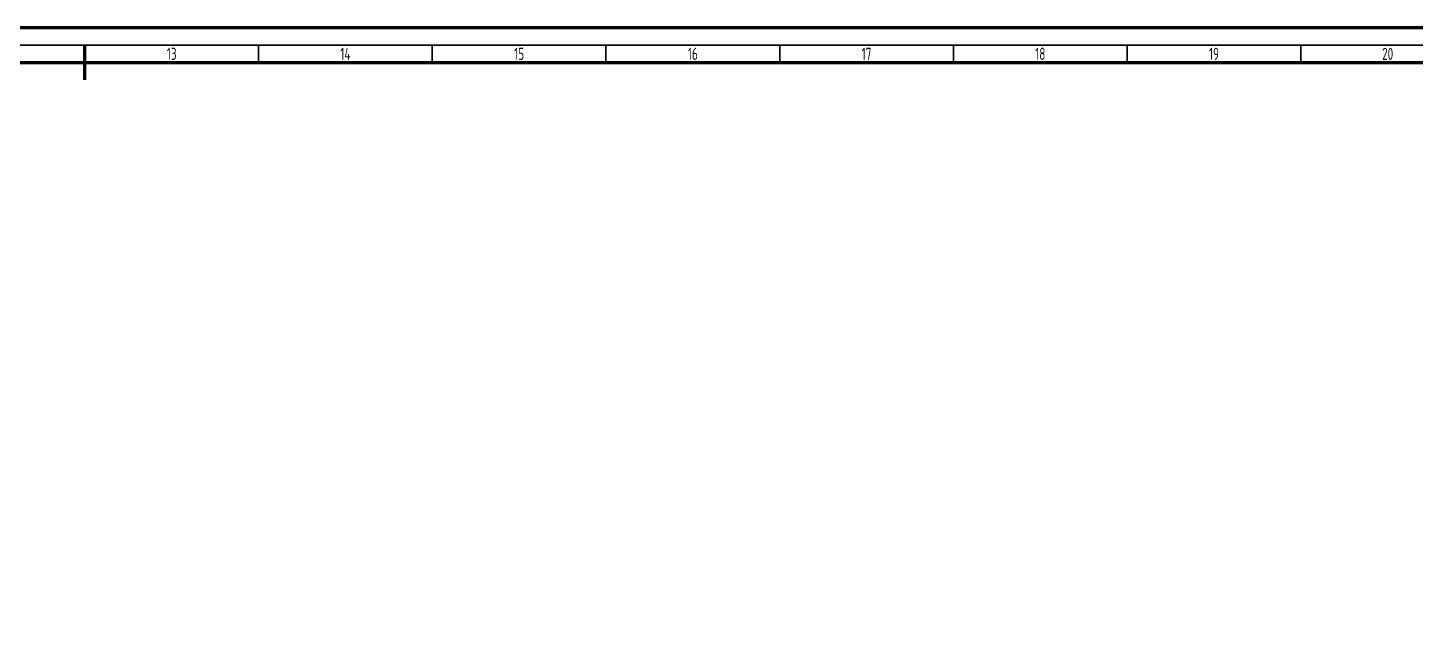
# Model space of a CAD drawing. Header units: millimetres. Extents: x -253 to 12701, y 1223 to 2077.
# Drawn here: x 3542.3 to 3941.7, y 1889.9 to 2066.1 of the extents above; entities that cross this region are included whole.
import ezdxf

# ---------------------------------------------------------------- set-up
doc = ezdxf.new("R2010")
doc.units = ezdxf.units.MM
for name, color, linetype, lineweight in [('Chu', 241, 'Continuous', 35), ('Net 0.35', 20, 'Continuous', 35), ('Net 0.7', 7, 'Continuous', 70)]:
    doc.layers.add(name, color=color, linetype=linetype, lineweight=lineweight)
doc.styles.add('SLDTEXTSTYLE1', font='TXT', dxfattribs={"width": 0.7})

msp = doc.modelspace()

# ---------------------------------------------------------------- linework, layer by layer
at = {"layer": 'Net 0.35', "linetype": 'Continuous', "lineweight": 35}
for p, q in [((2974.28, 2061.13), (4143.28, 2061.13)), ((3608.78, 2061.13), (3608.78, 2056.13)), ((3658.78, 2061.13), (3658.78, 2056.13)), ((3708.78, 2061.13), (3708.78, 2056.13)), ((3758.78, 2061.13), (3758.78, 2056.13)), ((3808.78, 2061.13), (3808.78, 2056.13)), ((3858.78, 2061.13), (3858.78, 2056.13)), ((3908.78, 2061.13), (3908.78, 2056.13))]:
    msp.add_line(p, q, dxfattribs=at)
at = {"layer": 'Net 0.7', "linetype": 'Continuous', "lineweight": 70}
for p, q in [((3558.78, 2051.13), (3558.78, 2061.13)), ((2979.28, 2056.13), (4138.28, 2056.13))]:
    msp.add_line(p, q, dxfattribs=at)
at = {"layer": 'Net 0.7'}
msp.add_lwpolyline([(2959.28, 1225.13), (4148.28, 1225.13), (4148.28, 2066.13), (2959.28, 2066.13)], close=True, dxfattribs=at)

# ---------------------------------------------------------------- texts
at = {"layer": 'Chu', "char_height": 3.5, "attachment_point": 5, "style": 'SLDTEXTSTYLE1'}
for s, insert in [('{\\fTCVN 7284|b0|i0|c0|p34;13}', (3583.78, 2058.63)), ('{\\fTCVN 7284|b0|i0|c0|p34;14}', (3633.78, 2058.63)), ('{\\fTCVN 7284|b0|i0|c0|p34;15}', (3683.78, 2058.63)), ('{\\fTCVN 7284|b0|i0|c0|p34;16}', (3733.78, 2058.63)), ('{\\fTCVN 7284|b0|i0|c0|p34;17}', (3783.78, 2058.63)), ('{\\fTCVN 7284|b0|i0|c0|p34;18}', (3833.78, 2058.63)), ('{\\fTCVN 7284|b0|i0|c0|p34;19}', (3883.78, 2058.63)), ('{\\fTCVN 7284|b0|i0|c0|p34;20}', (3933.78, 2058.63))]:
    msp.add_mtext(s, dxfattribs=dict(at, insert=insert))

doc.saveas('drawing.dxf')
